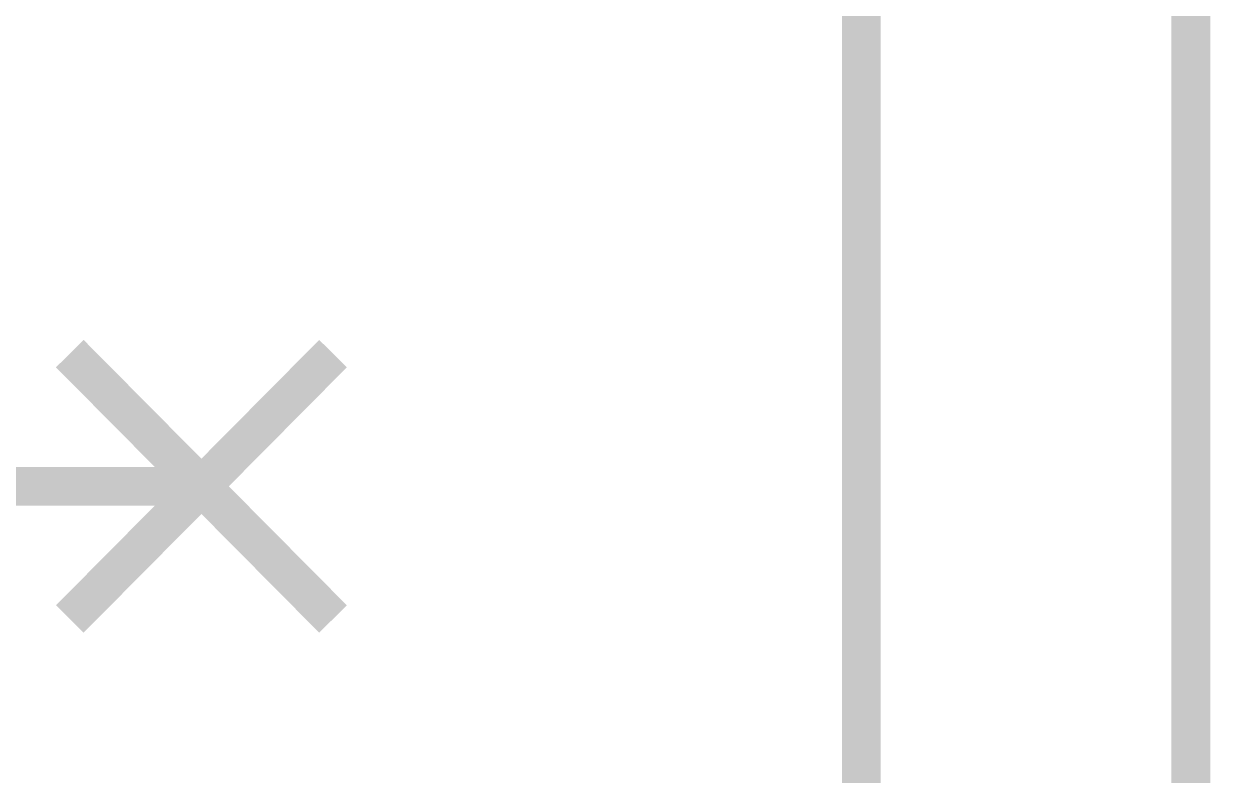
# Model space of a CAD drawing. Header units: inches. Extents: x 0 to 31.5, y 0 to 22.3.
# Drawn here: x 3.749 to 4.1088, y 18.1122 to 18.3399 of the extents above; entities that cross this region are included whole.
import ezdxf

# ---------------------------------------------------------------- set-up
doc = ezdxf.new("R2010")
doc.units = ezdxf.units.IN
doc.header["$MEASUREMENT"] = 0
doc.layers.add('Sheet', color=255, linetype='Continuous')

msp = doc.modelspace()

# ---------------------------------------------------------------- linework, layer by layer
at = {"layer": 'Sheet'}
for points in [[(3.80258, 18.99968, 0.0118, 0.0118, 0), (4.00295, 18.99968, 0.0118, 0.0118, 0), (4.00295, 18.89976, 0.0118, 0.0118, 0), (4.00295, 18.59999, 0.0118, 0.0118, 0), (4.00295, 17.1, 0.0118, 0.0118, 0), (4.00295, 16.79965, 0.0118, 0.0118, 0), (4.00295, 16.69973, 0.0118, 0.0118, 0), (4.00295, 16.49989, 0.0118, 0.0118, 0)], [(3.80258, 17.19992, 0.0118, 0.0118, 0), (4.10285, 17.19992, 0.0118, 0.0118, 0), (4.10285, 18.49949, 0.0118, 0.0118, 0)], [(3.76296, 18.15952, 0.0118, 0.0118, 0), (3.84277, 18.23992, 0.0118, 0.0118, 0)], [(3.76296, 18.23992, 0.0118, 0.0118, 0), (3.84277, 18.15952, 0.0118, 0.0118, 0)], [(3.40297, 18.19972, 0.0118, 0.0118, 0), (3.80258, 18.19972, 0.0118, 0.0118, 0)]]:
    msp.add_lwpolyline(points, format="xyseb", dxfattribs=at)

doc.saveas('drawing.dxf')
